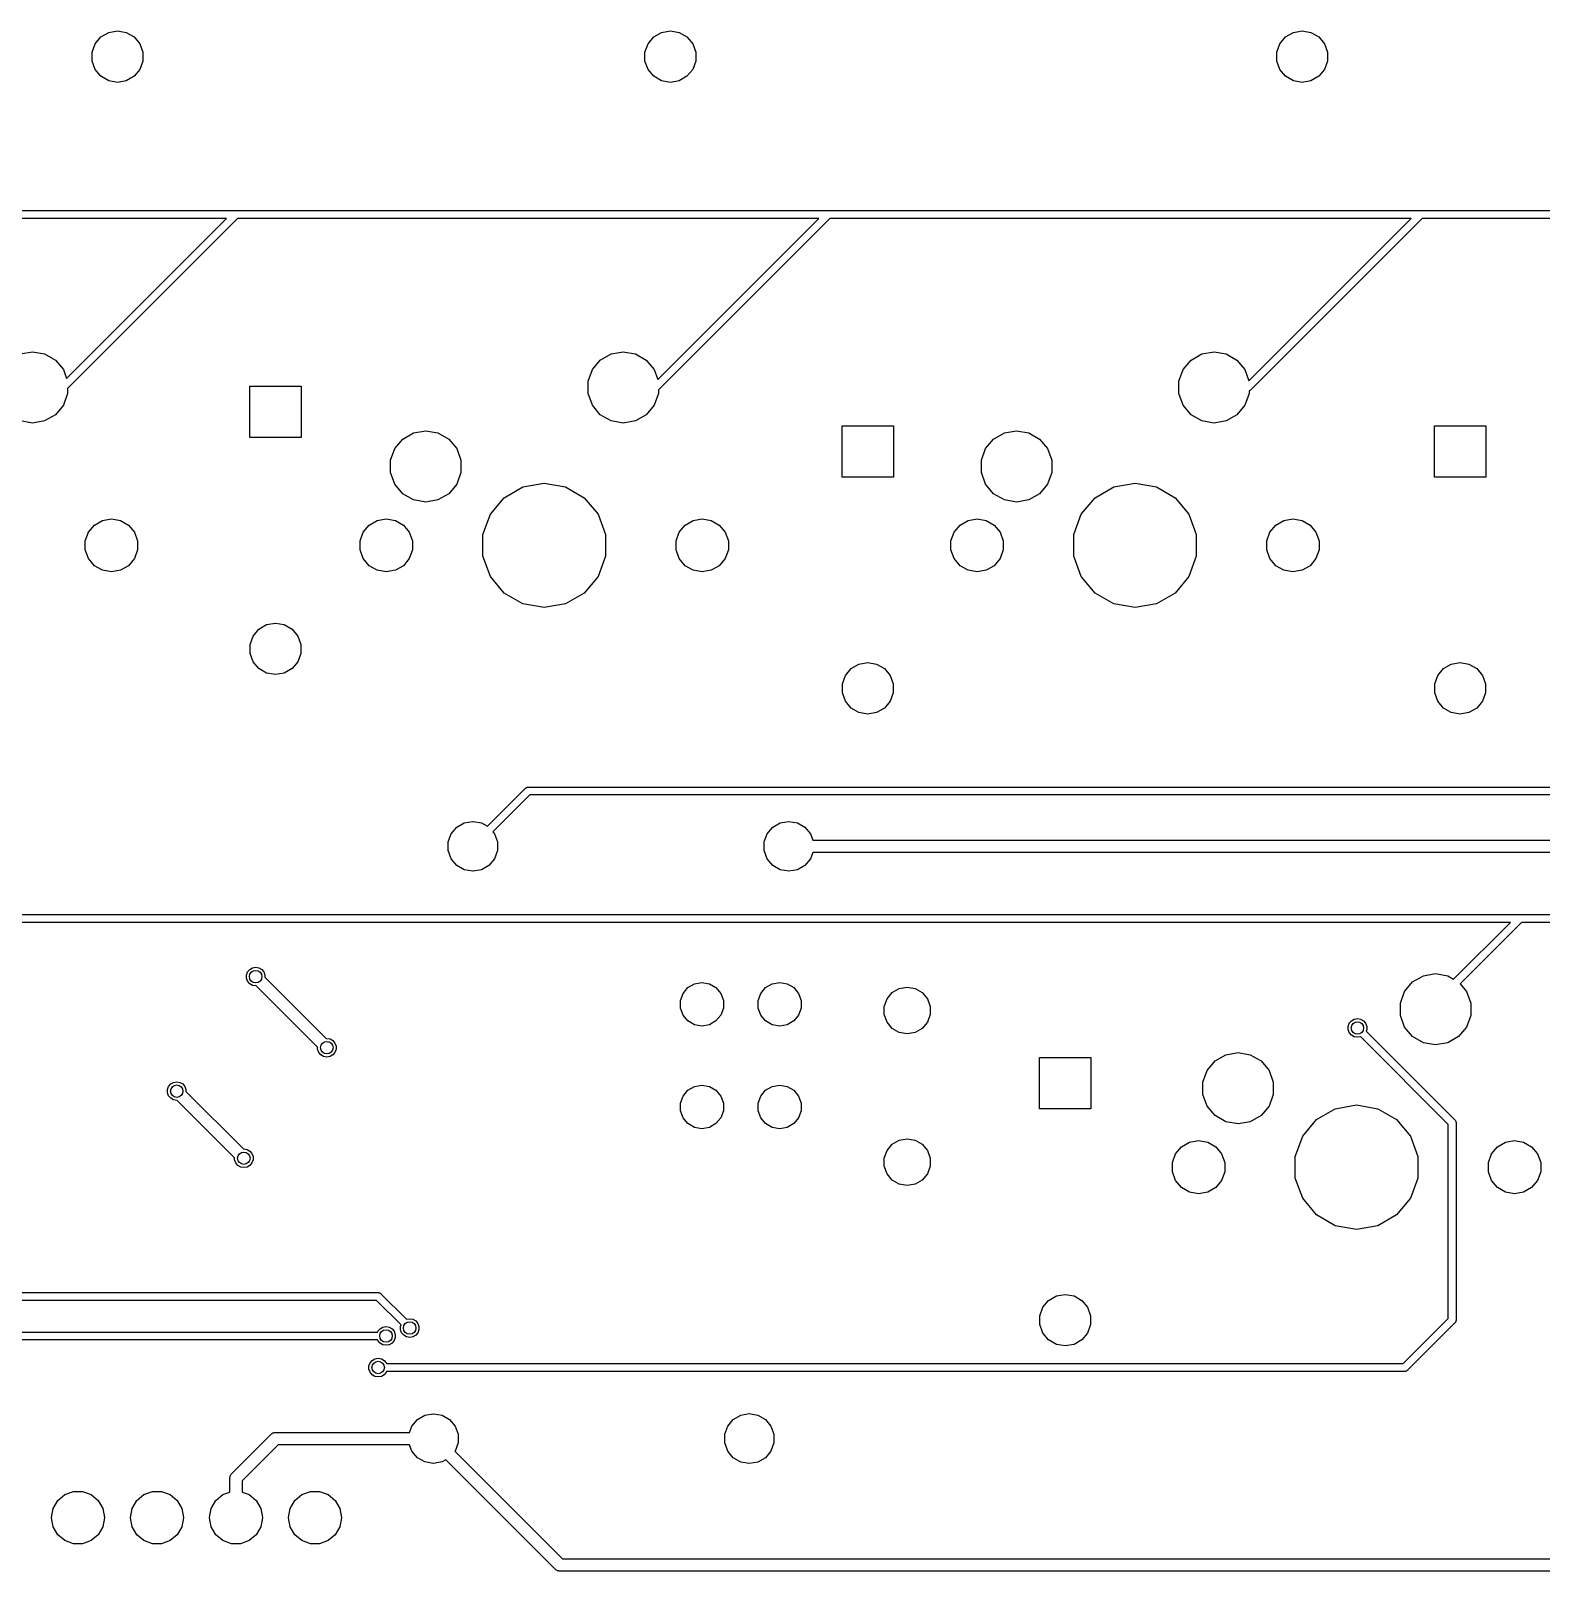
# Model space of a CAD drawing. Extents: x 45 to 336, y -254 to -147.
# Drawn here: x 136.11 to 184.69, y -252.99 to -203.45 of the extents above; entities that cross this region are included whole.
import ezdxf

# ---------------------------------------------------------------- set-up
doc = ezdxf.new("R2010")
doc.units = 0
doc.header["$MEASUREMENT"] = 0
doc.layers.add('BLACK', color=7, linetype='CONTINUOUS')

msp = doc.modelspace()

# ---------------------------------------------------------------- linework, layer by layer
at = {"layer": 'Black'}
for p, q in [((138.367, -203.645), (138.617, -203.501)), ((138.617, -203.501), (138.9, -203.451)), ((138.9, -203.451), (139.183, -203.501)), ((139.183, -203.501), (139.433, -203.645)), ((156.147, -203.645), (156.397, -203.501)), ((156.397, -203.501), (156.68, -203.451)), ((156.68, -203.451), (156.963, -203.501)), ((156.963, -203.501), (157.213, -203.645)), ((176.467, -203.645), (176.717, -203.501)), ((176.717, -203.501), (177, -203.451)), ((177, -203.451), (177.283, -203.501)), ((177.283, -203.501), (177.533, -203.645)), ((138.084, -204.136), (138.182, -203.866)), ((138.182, -203.866), (138.367, -203.645)), ((139.433, -203.645), (139.618, -203.866)), ((139.618, -203.866), (139.716, -204.136)), ((155.864, -204.136), (155.962, -203.866)), ((155.962, -203.866), (156.147, -203.645)), ((157.213, -203.645), (157.398, -203.866)), ((157.398, -203.866), (157.496, -204.136)), ((176.184, -204.136), (176.282, -203.866)), ((176.282, -203.866), (176.467, -203.645)), ((177.533, -203.645), (177.718, -203.866)), ((177.718, -203.866), (177.816, -204.136)), ((138.084, -204.424), (138.084, -204.136)), ((138.182, -204.694), (138.084, -204.424)), ((139.716, -204.424), (139.618, -204.694)), ((139.716, -204.136), (139.716, -204.424)), ((155.864, -204.424), (155.864, -204.136)), ((155.962, -204.694), (155.864, -204.424)), ((157.496, -204.424), (157.398, -204.694)), ((157.496, -204.136), (157.496, -204.424)), ((176.184, -204.424), (176.184, -204.136)), ((176.282, -204.694), (176.184, -204.424)), ((177.816, -204.424), (177.718, -204.694)), ((177.816, -204.136), (177.816, -204.424)), ((138.367, -204.915), (138.182, -204.694)), ((138.617, -205.059), (138.367, -204.915)), ((138.9, -205.109), (138.617, -205.059)), ((139.183, -205.059), (138.9, -205.109)), ((139.433, -204.915), (139.183, -205.059)), ((139.618, -204.694), (139.433, -204.915)), ((156.147, -204.915), (155.962, -204.694)), ((156.397, -205.059), (156.147, -204.915)), ((156.68, -205.109), (156.397, -205.059)), ((156.963, -205.059), (156.68, -205.109)), ((157.213, -204.915), (156.963, -205.059)), ((157.398, -204.694), (157.213, -204.915)), ((176.467, -204.915), (176.282, -204.694)), ((176.717, -205.059), (176.467, -204.915)), ((177, -205.109), (176.717, -205.059)), ((177.283, -205.059), (177, -205.109)), ((177.533, -204.915), (177.283, -205.059)), ((177.718, -204.694), (177.533, -204.915)), ((131.28, -209.235), (142.71, -209.235)), ((142.408, -209.485), (131.28, -209.485)), ((137.262, -214.631), (142.408, -209.485)), ((142.762, -209.485), (137.295, -214.952)), ((142.71, -209.235), (161.76, -209.235)), ((161.458, -209.485), (142.762, -209.485)), ((156.276, -214.668), (161.458, -209.485)), ((161.812, -209.485), (156.295, -215.002)), ((161.76, -209.235), (180.81, -209.235)), ((180.508, -209.485), (161.812, -209.485)), ((175.289, -214.704), (180.508, -209.485)), ((180.862, -209.485), (175.338, -215.008)), ((180.81, -209.235), (199.86, -209.235)), ((199.558, -209.485), (180.862, -209.485)), ((135.773, -213.842), (136.165, -213.773)), ((136.165, -213.773), (136.557, -213.842)), ((136.557, -213.842), (136.903, -214.041)), ((154.427, -214.041), (154.773, -213.842)), ((154.773, -213.842), (155.165, -213.773)), ((155.165, -213.773), (155.557, -213.842)), ((155.557, -213.842), (155.903, -214.041)), ((173.427, -214.041), (173.773, -213.842)), ((173.773, -213.842), (174.165, -213.773)), ((174.165, -213.773), (174.557, -213.842)), ((174.557, -213.842), (174.903, -214.041)), ((136.903, -214.041), (137.159, -214.346)), ((137.159, -214.346), (137.262, -214.631)), ((154.035, -214.721), (154.171, -214.346)), ((154.171, -214.346), (154.427, -214.041)), ((155.903, -214.041), (156.159, -214.346)), ((156.159, -214.346), (156.276, -214.668)), ((173.035, -214.721), (173.171, -214.346)), ((173.171, -214.346), (173.427, -214.041)), ((174.903, -214.041), (175.159, -214.346)), ((175.159, -214.346), (175.289, -214.704)), ((137.295, -214.952), (137.295, -215.119)), ((143.154, -216.535), (143.154, -214.885)), ((143.154, -214.885), (144.805, -214.885)), ((144.805, -214.885), (144.805, -216.535)), ((154.035, -215.119), (154.035, -214.721)), ((156.295, -215.002), (156.295, -215.119)), ((173.035, -215.119), (173.035, -214.721)), ((175.33, -215.016), (175.316, -215.024)), ((175.334, -215.012), (175.33, -215.016)), ((175.338, -215.008), (175.334, -215.012)), ((137.159, -215.494), (136.903, -215.799)), ((137.295, -215.119), (137.159, -215.494)), ((154.171, -215.494), (154.035, -215.119)), ((154.427, -215.799), (154.171, -215.494)), ((156.159, -215.494), (155.903, -215.799)), ((156.295, -215.119), (156.159, -215.494)), ((173.171, -215.494), (173.035, -215.119)), ((173.427, -215.799), (173.171, -215.494)), ((175.159, -215.494), (174.903, -215.799)), ((175.295, -215.119), (175.159, -215.494)), ((175.298, -215.035), (175.295, -215.036)), ((175.295, -215.036), (175.295, -215.119)), ((175.303, -215.033), (175.298, -215.035)), ((175.316, -215.024), (175.303, -215.033)), ((136.165, -216.067), (135.773, -215.998)), ((136.557, -215.998), (136.165, -216.067)), ((136.903, -215.799), (136.557, -215.998)), ((154.773, -215.998), (154.427, -215.799)), ((155.165, -216.067), (154.773, -215.998)), ((155.557, -215.998), (155.165, -216.067)), ((155.903, -215.799), (155.557, -215.998)), ((173.773, -215.998), (173.427, -215.799)), ((174.165, -216.067), (173.773, -215.998)), ((174.557, -215.998), (174.165, -216.067)), ((174.903, -215.799), (174.557, -215.998)), ((148.077, -216.581), (148.423, -216.382)), ((148.423, -216.382), (148.815, -216.313)), ((148.815, -216.313), (149.207, -216.382)), ((149.207, -216.382), (149.553, -216.581)), ((162.204, -217.805), (162.204, -216.154)), ((162.204, -216.154), (163.856, -216.154)), ((163.856, -216.154), (163.856, -217.805)), ((167.077, -216.581), (167.423, -216.382)), ((167.423, -216.382), (167.815, -216.313)), ((167.815, -216.313), (168.207, -216.382)), ((168.207, -216.382), (168.553, -216.581)), ((181.254, -217.805), (181.254, -216.154)), ((181.254, -216.154), (182.905, -216.154)), ((182.905, -216.154), (182.905, -217.805)), ((144.805, -216.535), (143.154, -216.535)), ((147.685, -217.261), (147.821, -216.886)), ((147.821, -216.886), (148.077, -216.581)), ((149.553, -216.581), (149.809, -216.886)), ((149.809, -216.886), (149.945, -217.261)), ((166.685, -217.261), (166.821, -216.886)), ((166.821, -216.886), (167.077, -216.581)), ((168.553, -216.581), (168.809, -216.886)), ((168.809, -216.886), (168.945, -217.261)), ((147.685, -217.659), (147.685, -217.261)), ((149.945, -217.261), (149.945, -217.659)), ((166.685, -217.659), (166.685, -217.261)), ((168.945, -217.261), (168.945, -217.659)), ((147.821, -218.034), (147.685, -217.659)), ((149.945, -217.659), (149.809, -218.034)), ((163.856, -217.805), (162.204, -217.805)), ((166.821, -218.034), (166.685, -217.659)), ((168.945, -217.659), (168.809, -218.034)), ((182.905, -217.805), (181.254, -217.805)), ((148.077, -218.339), (147.821, -218.034)), ((148.423, -218.538), (148.077, -218.339)), ((149.553, -218.339), (149.207, -218.538)), ((149.809, -218.034), (149.553, -218.339)), ((150.892, -218.999), (151.338, -218.467)), ((151.338, -218.467), (151.94, -218.119)), ((151.94, -218.119), (152.625, -217.998)), ((152.625, -217.998), (153.31, -218.119)), ((153.31, -218.119), (153.912, -218.467)), ((153.912, -218.467), (154.358, -218.999)), ((167.077, -218.339), (166.821, -218.034)), ((167.423, -218.538), (167.077, -218.339)), ((168.553, -218.339), (168.207, -218.538)), ((168.809, -218.034), (168.553, -218.339)), ((169.892, -218.999), (170.338, -218.467)), ((170.338, -218.467), (170.94, -218.119)), ((170.94, -218.119), (171.625, -217.998)), ((171.625, -217.998), (172.31, -218.119)), ((172.31, -218.119), (172.912, -218.467)), ((172.912, -218.467), (173.358, -218.999)), ((148.815, -218.607), (148.423, -218.538)), ((149.207, -218.538), (148.815, -218.607)), ((167.815, -218.607), (167.423, -218.538)), ((168.207, -218.538), (167.815, -218.607)), ((137.965, -219.573), (138.156, -219.346)), ((138.156, -219.346), (138.413, -219.197)), ((138.413, -219.197), (138.705, -219.146)), ((138.705, -219.146), (138.997, -219.197)), ((138.997, -219.197), (139.254, -219.346)), ((139.254, -219.346), (139.445, -219.573)), ((146.805, -219.573), (146.996, -219.346)), ((146.996, -219.346), (147.253, -219.197)), ((147.253, -219.197), (147.545, -219.146)), ((147.545, -219.146), (147.837, -219.197)), ((147.837, -219.197), (148.094, -219.346)), ((148.094, -219.346), (148.285, -219.573)), ((150.654, -219.652), (150.892, -218.999)), ((154.358, -218.999), (154.596, -219.652)), ((156.965, -219.573), (157.156, -219.346)), ((157.156, -219.346), (157.413, -219.197)), ((157.413, -219.197), (157.705, -219.146)), ((157.705, -219.146), (157.997, -219.197)), ((157.997, -219.197), (158.254, -219.346)), ((158.254, -219.346), (158.445, -219.573)), ((165.805, -219.573), (165.996, -219.346)), ((165.996, -219.346), (166.253, -219.197)), ((166.253, -219.197), (166.545, -219.146)), ((166.545, -219.146), (166.837, -219.197)), ((166.837, -219.197), (167.094, -219.346)), ((167.094, -219.346), (167.285, -219.573)), ((169.654, -219.652), (169.892, -218.999)), ((173.358, -218.999), (173.596, -219.652)), ((175.965, -219.573), (176.156, -219.346)), ((176.156, -219.346), (176.413, -219.197)), ((176.413, -219.197), (176.705, -219.146)), ((176.705, -219.146), (176.997, -219.197)), ((176.997, -219.197), (177.254, -219.346)), ((177.254, -219.346), (177.445, -219.573)), ((137.864, -219.852), (137.965, -219.573)), ((137.864, -220.148), (137.864, -219.852)), ((139.445, -219.573), (139.546, -219.852)), ((139.546, -219.852), (139.546, -220.148)), ((146.704, -219.852), (146.805, -219.573)), ((146.704, -220.148), (146.704, -219.852)), ((148.285, -219.573), (148.386, -219.852)), ((148.386, -219.852), (148.386, -220.148)), ((150.654, -220.348), (150.654, -219.652)), ((154.596, -219.652), (154.596, -220.348)), ((156.864, -219.852), (156.965, -219.573)), ((156.864, -220.148), (156.864, -219.852)), ((158.445, -219.573), (158.546, -219.852)), ((158.546, -219.852), (158.546, -220.148)), ((165.704, -219.852), (165.805, -219.573)), ((165.704, -220.148), (165.704, -219.852)), ((167.285, -219.573), (167.386, -219.852)), ((167.386, -219.852), (167.386, -220.148)), ((169.654, -220.348), (169.654, -219.652)), ((173.596, -219.652), (173.596, -220.348)), ((175.864, -219.852), (175.965, -219.573)), ((175.864, -220.148), (175.864, -219.852)), ((177.445, -219.573), (177.546, -219.852)), ((177.546, -219.852), (177.546, -220.148)), ((137.965, -220.427), (137.864, -220.148)), ((138.156, -220.654), (137.965, -220.427)), ((139.445, -220.427), (139.254, -220.654)), ((139.546, -220.148), (139.445, -220.427)), ((146.805, -220.427), (146.704, -220.148)), ((146.996, -220.654), (146.805, -220.427)), ((148.285, -220.427), (148.094, -220.654)), ((148.386, -220.148), (148.285, -220.427)), ((150.892, -221.001), (150.654, -220.348)), ((154.596, -220.348), (154.358, -221.001)), ((156.965, -220.427), (156.864, -220.148)), ((157.156, -220.654), (156.965, -220.427)), ((158.445, -220.427), (158.254, -220.654)), ((158.546, -220.148), (158.445, -220.427)), ((165.805, -220.427), (165.704, -220.148)), ((165.996, -220.654), (165.805, -220.427)), ((167.285, -220.427), (167.094, -220.654)), ((167.386, -220.148), (167.285, -220.427)), ((169.892, -221.001), (169.654, -220.348)), ((173.596, -220.348), (173.358, -221.001)), ((175.965, -220.427), (175.864, -220.148)), ((176.156, -220.654), (175.965, -220.427)), ((177.445, -220.427), (177.254, -220.654)), ((177.546, -220.148), (177.445, -220.427)), ((138.413, -220.803), (138.156, -220.654)), ((138.705, -220.854), (138.413, -220.803)), ((138.997, -220.803), (138.705, -220.854)), ((139.254, -220.654), (138.997, -220.803)), ((147.253, -220.803), (146.996, -220.654)), ((147.545, -220.854), (147.253, -220.803)), ((147.837, -220.803), (147.545, -220.854)), ((148.094, -220.654), (147.837, -220.803)), ((157.413, -220.803), (157.156, -220.654)), ((157.705, -220.854), (157.413, -220.803)), ((157.997, -220.803), (157.705, -220.854)), ((158.254, -220.654), (157.997, -220.803)), ((166.253, -220.803), (165.996, -220.654)), ((166.545, -220.854), (166.253, -220.803)), ((166.837, -220.803), (166.545, -220.854)), ((167.094, -220.654), (166.837, -220.803)), ((176.413, -220.803), (176.156, -220.654)), ((176.705, -220.854), (176.413, -220.803)), ((176.997, -220.803), (176.705, -220.854)), ((177.254, -220.654), (176.997, -220.803)), ((151.338, -221.533), (150.892, -221.001)), ((154.358, -221.001), (153.912, -221.533)), ((170.338, -221.533), (169.892, -221.001)), ((173.358, -221.001), (172.912, -221.533)), ((151.94, -221.881), (151.338, -221.533)), ((152.625, -222.002), (151.94, -221.881)), ((153.31, -221.881), (152.625, -222.002)), ((153.912, -221.533), (153.31, -221.881)), ((170.94, -221.881), (170.338, -221.533)), ((171.625, -222.002), (170.94, -221.881)), ((172.31, -221.881), (171.625, -222.002)), ((172.912, -221.533), (172.31, -221.881)), ((143.164, -223.186), (143.262, -222.916)), ((143.262, -222.916), (143.447, -222.695)), ((143.447, -222.695), (143.697, -222.551)), ((143.697, -222.551), (143.98, -222.501)), ((143.98, -222.501), (144.263, -222.551)), ((144.263, -222.551), (144.513, -222.695)), ((144.513, -222.695), (144.698, -222.916)), ((144.698, -222.916), (144.796, -223.186)), ((143.164, -223.474), (143.164, -223.186)), ((144.796, -223.186), (144.796, -223.474)), ((143.262, -223.744), (143.164, -223.474)), ((143.447, -223.965), (143.262, -223.744)), ((144.698, -223.744), (144.513, -223.965)), ((144.796, -223.474), (144.698, -223.744)), ((162.497, -223.965), (162.747, -223.821)), ((162.747, -223.821), (163.03, -223.771)), ((163.03, -223.771), (163.313, -223.821)), ((163.313, -223.821), (163.563, -223.965)), ((181.547, -223.965), (181.797, -223.821)), ((181.797, -223.821), (182.08, -223.771)), ((182.08, -223.771), (182.363, -223.821)), ((182.363, -223.821), (182.613, -223.965)), ((143.697, -224.109), (143.447, -223.965)), ((143.98, -224.159), (143.697, -224.109)), ((144.263, -224.109), (143.98, -224.159)), ((144.513, -223.965), (144.263, -224.109)), ((162.214, -224.456), (162.312, -224.186)), ((162.312, -224.186), (162.497, -223.965)), ((163.563, -223.965), (163.748, -224.186)), ((163.748, -224.186), (163.846, -224.456)), ((181.264, -224.456), (181.362, -224.186)), ((181.362, -224.186), (181.547, -223.965)), ((182.613, -223.965), (182.798, -224.186)), ((182.798, -224.186), (182.896, -224.456)), ((162.214, -224.744), (162.214, -224.456)), ((162.312, -225.014), (162.214, -224.744)), ((163.846, -224.744), (163.748, -225.014)), ((163.846, -224.456), (163.846, -224.744)), ((181.264, -224.744), (181.264, -224.456)), ((181.362, -225.014), (181.264, -224.744)), ((182.896, -224.744), (182.798, -225.014)), ((182.896, -224.456), (182.896, -224.744)), ((162.497, -225.235), (162.312, -225.014)), ((162.747, -225.379), (162.497, -225.235)), ((163.03, -225.429), (162.747, -225.379)), ((163.313, -225.379), (163.03, -225.429)), ((163.563, -225.235), (163.313, -225.379)), ((163.748, -225.014), (163.563, -225.235)), ((181.547, -225.235), (181.362, -225.014)), ((181.797, -225.379), (181.547, -225.235)), ((182.08, -225.429), (181.797, -225.379)), ((182.363, -225.379), (182.08, -225.429)), ((182.613, -225.235), (182.363, -225.379)), ((182.798, -225.014), (182.613, -225.235)), ((150.796, -229.037), (152.02, -227.814)), ((152.02, -227.814), (152.024, -227.81)), ((152.024, -227.81), (152.028, -227.806)), ((152.028, -227.806), (152.042, -227.798)), ((152.042, -227.798), (152.055, -227.789)), ((152.055, -227.789), (152.06, -227.787)), ((152.06, -227.787), (152.065, -227.785)), ((152.065, -227.785), (152.081, -227.782)), ((152.081, -227.782), (152.097, -227.777)), ((152.097, -227.777), (152.103, -227.778)), ((152.103, -227.778), (152.108, -227.777)), ((152.108, -227.777), (201.638, -227.777)), ((152.16, -228.027), (150.972, -229.215)), ((201.586, -228.027), (152.16, -228.027)), ((150.053, -228.928), (150.327, -228.88)), ((150.327, -228.88), (150.333, -228.88)), ((150.333, -228.88), (150.607, -228.928)), ((160.215, -228.925), (160.49, -228.877)), ((160.49, -228.877), (160.765, -228.925)), ((149.539, -229.541), (149.634, -229.28)), ((149.634, -229.28), (149.813, -229.067)), ((149.813, -229.067), (150.053, -228.928)), ((150.607, -228.928), (150.796, -229.037)), ((150.972, -229.215), (151.026, -229.28)), ((151.026, -229.28), (151.121, -229.541)), ((159.699, -229.541), (159.795, -229.278)), ((159.795, -229.278), (159.974, -229.065)), ((159.974, -229.065), (160.215, -228.925)), ((160.765, -228.925), (161.006, -229.065)), ((161.006, -229.065), (161.185, -229.278)), ((161.185, -229.278), (161.259, -229.48)), ((149.539, -229.819), (149.539, -229.541)), ((149.634, -230.08), (149.539, -229.819)), ((151.121, -229.819), (151.026, -230.08)), ((151.121, -229.541), (151.121, -229.819)), ((159.699, -229.819), (159.699, -229.541)), ((159.795, -230.082), (159.699, -229.819)), ((161.259, -229.48), (197.863, -229.48)), ((149.813, -230.293), (149.634, -230.08)), ((150.053, -230.432), (149.813, -230.293)), ((150.847, -230.293), (150.607, -230.432)), ((151.026, -230.08), (150.847, -230.293)), ((159.974, -230.295), (159.795, -230.082)), ((160.215, -230.435), (159.974, -230.295)), ((161.006, -230.295), (160.765, -230.435)), ((161.185, -230.082), (161.006, -230.295)), ((161.259, -229.88), (161.185, -230.082)), ((197.863, -229.88), (161.259, -229.88)), ((150.327, -230.48), (150.053, -230.432)), ((150.333, -230.48), (150.327, -230.48)), ((150.607, -230.432), (150.333, -230.48)), ((160.49, -230.483), (160.215, -230.435)), ((160.765, -230.435), (160.49, -230.483)), ((183.698, -232.125), (135, -232.125)), ((135.052, -231.875), (184, -231.875)), ((181.872, -233.951), (183.698, -232.125)), ((184.052, -232.125), (182.077, -234.1)), ((184, -231.875), (189.871, -231.875)), ((189.829, -232.125), (184.052, -232.125)), ((143.048, -233.819), (143.084, -233.72)), ((143.048, -233.923), (143.048, -233.819)), ((143.084, -233.72), (143.151, -233.64)), ((143.151, -233.64), (143.242, -233.588)), ((143.242, -233.588), (143.345, -233.57)), ((143.345, -233.57), (143.448, -233.588)), ((143.448, -233.588), (143.539, -233.64)), ((143.539, -233.64), (143.606, -233.72)), ((143.606, -233.72), (143.642, -233.819)), ((143.642, -233.819), (143.642, -233.885)), ((180.552, -234.041), (180.898, -233.842)), ((180.898, -233.842), (181.29, -233.773)), ((181.29, -233.773), (181.682, -233.842)), ((181.682, -233.842), (181.872, -233.951)), ((143.084, -234.022), (143.048, -233.923)), ((143.151, -234.102), (143.084, -234.022)), ((143.242, -234.154), (143.151, -234.102)), ((143.345, -234.172), (143.242, -234.154)), ((143.361, -234.169), (143.345, -234.172)), ((145.334, -236.143), (143.361, -234.169)), ((143.642, -233.885), (145.615, -235.859)), ((157.087, -234.409), (157.244, -234.222)), ((157.244, -234.222), (157.456, -234.1)), ((157.456, -234.1), (157.696, -234.057)), ((157.696, -234.057), (157.936, -234.1)), ((157.936, -234.1), (158.148, -234.222)), ((158.148, -234.222), (158.305, -234.409)), ((159.587, -234.409), (159.744, -234.222)), ((159.744, -234.222), (159.956, -234.1)), ((159.956, -234.1), (160.196, -234.057)), ((160.196, -234.057), (160.436, -234.1)), ((160.436, -234.1), (160.648, -234.222)), ((160.648, -234.222), (160.805, -234.409)), ((163.816, -234.383), (164.043, -234.253)), ((164.043, -234.253), (164.3, -234.207)), ((164.3, -234.207), (164.557, -234.253)), ((164.557, -234.253), (164.784, -234.383)), ((180.296, -234.346), (180.552, -234.041)), ((182.077, -234.1), (182.284, -234.346)), ((157.004, -234.638), (157.087, -234.409)), ((157.004, -234.882), (157.004, -234.638)), ((158.305, -234.409), (158.388, -234.638)), ((158.388, -234.638), (158.388, -234.882)), ((159.504, -234.638), (159.587, -234.409)), ((159.504, -234.882), (159.504, -234.638)), ((160.805, -234.409), (160.888, -234.638)), ((160.888, -234.638), (160.888, -234.882)), ((163.559, -234.829), (163.648, -234.584)), ((163.559, -235.091), (163.559, -234.829)), ((163.648, -234.584), (163.816, -234.383)), ((164.784, -234.383), (164.952, -234.584)), ((164.952, -234.584), (165.041, -234.829)), ((165.041, -234.829), (165.041, -235.091)), ((180.16, -234.721), (180.296, -234.346)), ((180.16, -235.119), (180.16, -234.721)), ((182.284, -234.346), (182.42, -234.721)), ((182.42, -234.721), (182.42, -235.119)), ((157.087, -235.111), (157.004, -234.882)), ((157.244, -235.298), (157.087, -235.111)), ((157.456, -235.42), (157.244, -235.298)), ((158.148, -235.298), (157.936, -235.42)), ((158.305, -235.111), (158.148, -235.298)), ((158.388, -234.882), (158.305, -235.111)), ((159.587, -235.111), (159.504, -234.882)), ((159.744, -235.298), (159.587, -235.111)), ((159.956, -235.42), (159.744, -235.298)), ((160.648, -235.298), (160.436, -235.42)), ((160.805, -235.111), (160.648, -235.298)), ((160.888, -234.882), (160.805, -235.111)), ((163.648, -235.336), (163.559, -235.091)), ((165.041, -235.091), (164.952, -235.336)), ((178.517, -235.371), (178.584, -235.291)), ((178.584, -235.291), (178.675, -235.239)), ((178.675, -235.239), (178.778, -235.221)), ((178.778, -235.221), (178.881, -235.239)), ((178.881, -235.239), (178.972, -235.291)), ((178.972, -235.291), (179.039, -235.371)), ((180.296, -235.494), (180.16, -235.119)), ((182.42, -235.119), (182.284, -235.494)), ((157.696, -235.463), (157.456, -235.42)), ((157.936, -235.42), (157.696, -235.463)), ((160.196, -235.463), (159.956, -235.42)), ((160.436, -235.42), (160.196, -235.463)), ((163.816, -235.537), (163.648, -235.336)), ((164.043, -235.667), (163.816, -235.537)), ((164.3, -235.713), (164.043, -235.667)), ((164.557, -235.667), (164.3, -235.713)), ((164.784, -235.537), (164.557, -235.667)), ((164.952, -235.336), (164.784, -235.537)), ((178.481, -235.47), (178.517, -235.371)), ((178.481, -235.574), (178.481, -235.47)), ((178.517, -235.673), (178.481, -235.574)), ((178.584, -235.753), (178.517, -235.673)), ((178.675, -235.805), (178.584, -235.753)), ((178.778, -235.823), (178.675, -235.805)), ((178.881, -235.805), (178.778, -235.823)), ((178.883, -235.804), (178.881, -235.805)), ((181.701, -238.622), (178.883, -235.804)), ((179.039, -235.371), (179.075, -235.47)), ((179.075, -235.574), (179.057, -235.624)), ((179.057, -235.624), (181.914, -238.482)), ((179.075, -235.47), (179.075, -235.574)), ((180.552, -235.799), (180.296, -235.494)), ((180.898, -235.998), (180.552, -235.799)), ((182.028, -235.799), (181.682, -235.998)), ((182.284, -235.494), (182.028, -235.799)), ((145.334, -236.209), (145.334, -236.143)), ((145.37, -236.308), (145.334, -236.209)), ((145.437, -236.388), (145.37, -236.308)), ((145.615, -235.859), (145.631, -235.856)), ((145.631, -235.856), (145.734, -235.874)), ((145.734, -235.874), (145.825, -235.926)), ((145.825, -235.926), (145.892, -236.006)), ((145.892, -236.308), (145.825, -236.388)), ((145.892, -236.006), (145.928, -236.105)), ((145.928, -236.209), (145.892, -236.308)), ((145.928, -236.105), (145.928, -236.209)), ((174.548, -236.382), (174.94, -236.313)), ((174.94, -236.313), (175.332, -236.382)), ((181.29, -236.067), (180.898, -235.998)), ((181.682, -235.998), (181.29, -236.067)), ((145.528, -236.44), (145.437, -236.388)), ((145.631, -236.458), (145.528, -236.44)), ((145.734, -236.44), (145.631, -236.458)), ((145.825, -236.388), (145.734, -236.44)), ((168.554, -238.125), (168.554, -236.474)), ((168.554, -236.474), (170.206, -236.474)), ((170.206, -236.474), (170.206, -238.125)), ((173.946, -236.886), (174.202, -236.581)), ((174.202, -236.581), (174.548, -236.382)), ((175.332, -236.382), (175.678, -236.581)), ((175.678, -236.581), (175.934, -236.886)), ((140.611, -237.323), (140.702, -237.271)), ((140.702, -237.271), (140.805, -237.253)), ((140.805, -237.253), (140.908, -237.271)), ((140.908, -237.271), (140.999, -237.323)), ((173.81, -237.261), (173.946, -236.886)), ((173.81, -237.659), (173.81, -237.261)), ((175.934, -236.886), (176.07, -237.261)), ((176.07, -237.261), (176.07, -237.659)), ((140.508, -237.502), (140.544, -237.403)), ((140.508, -237.606), (140.508, -237.502)), ((140.544, -237.705), (140.508, -237.606)), ((140.544, -237.403), (140.611, -237.323)), ((140.611, -237.785), (140.544, -237.705)), ((140.702, -237.837), (140.611, -237.785)), ((140.999, -237.323), (141.066, -237.403)), ((141.066, -237.403), (141.102, -237.502)), ((141.102, -237.502), (141.102, -237.568)), ((141.102, -237.568), (142.948, -239.415)), ((157.004, -237.94), (157.087, -237.711)), ((157.087, -237.711), (157.244, -237.524)), ((157.244, -237.524), (157.456, -237.402)), ((157.456, -237.402), (157.696, -237.359)), ((157.696, -237.359), (157.936, -237.402)), ((157.936, -237.402), (158.148, -237.524)), ((158.148, -237.524), (158.305, -237.711)), ((158.305, -237.711), (158.388, -237.94)), ((159.504, -237.94), (159.587, -237.711)), ((159.587, -237.711), (159.744, -237.524)), ((159.744, -237.524), (159.956, -237.402)), ((159.956, -237.402), (160.196, -237.359)), ((160.196, -237.359), (160.436, -237.402)), ((160.436, -237.402), (160.648, -237.524)), ((160.648, -237.524), (160.805, -237.711)), ((160.805, -237.711), (160.888, -237.94)), ((173.946, -238.034), (173.81, -237.659)), ((176.07, -237.659), (175.934, -238.034)), ((140.805, -237.855), (140.702, -237.837)), ((140.821, -237.852), (140.805, -237.855)), ((142.667, -239.699), (140.821, -237.852)), ((157.004, -238.184), (157.004, -237.94)), ((157.087, -238.413), (157.004, -238.184)), ((158.388, -238.184), (158.305, -238.413)), ((158.388, -237.94), (158.388, -238.184)), ((159.504, -238.184), (159.504, -237.94)), ((159.587, -238.413), (159.504, -238.184)), ((160.888, -238.184), (160.805, -238.413)), ((160.888, -237.94), (160.888, -238.184)), ((170.206, -238.125), (168.554, -238.125)), ((174.202, -238.339), (173.946, -238.034)), ((175.934, -238.034), (175.678, -238.339)), ((177.463, -238.467), (178.065, -238.119)), ((178.065, -238.119), (178.75, -237.998)), ((178.75, -237.998), (179.435, -238.119)), ((179.435, -238.119), (180.037, -238.467)), ((157.244, -238.6), (157.087, -238.413)), ((157.456, -238.722), (157.244, -238.6)), ((157.696, -238.765), (157.456, -238.722)), ((157.936, -238.722), (157.696, -238.765)), ((158.148, -238.6), (157.936, -238.722)), ((158.305, -238.413), (158.148, -238.6)), ((159.744, -238.6), (159.587, -238.413)), ((159.956, -238.722), (159.744, -238.6)), ((160.196, -238.765), (159.956, -238.722)), ((160.436, -238.722), (160.196, -238.765)), ((160.648, -238.6), (160.436, -238.722)), ((160.805, -238.413), (160.648, -238.6)), ((174.548, -238.538), (174.202, -238.339)), ((174.94, -238.607), (174.548, -238.538)), ((175.332, -238.538), (174.94, -238.607)), ((175.678, -238.339), (175.332, -238.538)), ((177.017, -238.999), (177.463, -238.467)), ((180.037, -238.467), (180.483, -238.999)), ((181.701, -244.868), (181.701, -238.622)), ((181.914, -238.482), (181.918, -238.486)), ((181.918, -238.486), (181.922, -238.49)), ((181.922, -238.49), (181.93, -238.504)), ((181.93, -238.504), (181.939, -238.517)), ((181.939, -238.517), (181.941, -238.522)), ((181.941, -238.522), (181.943, -238.527)), ((181.943, -238.527), (181.946, -238.543)), ((181.946, -238.543), (181.951, -238.559)), ((181.951, -238.559), (181.95, -238.565)), ((181.95, -238.565), (181.951, -238.57)), ((181.951, -238.57), (181.951, -244.92)), ((163.648, -239.464), (163.816, -239.263)), ((163.816, -239.263), (164.043, -239.133)), ((164.043, -239.133), (164.3, -239.087)), ((164.3, -239.087), (164.557, -239.133)), ((164.557, -239.133), (164.784, -239.263)), ((164.784, -239.263), (164.952, -239.464)), ((173.121, -239.346), (173.378, -239.197)), ((173.378, -239.197), (173.67, -239.146)), ((173.67, -239.146), (173.962, -239.197)), ((173.962, -239.197), (174.219, -239.346)), ((176.779, -239.652), (177.017, -238.999)), ((180.483, -238.999), (180.721, -239.652)), ((183.281, -239.346), (183.538, -239.197)), ((183.538, -239.197), (183.83, -239.146)), ((183.83, -239.146), (184.122, -239.197)), ((184.122, -239.197), (184.379, -239.346)), ((142.667, -239.765), (142.667, -239.699)), ((142.703, -239.864), (142.667, -239.765)), ((142.948, -239.415), (142.964, -239.412)), ((142.964, -239.412), (143.067, -239.43)), ((143.067, -239.43), (143.158, -239.482)), ((143.158, -239.482), (143.225, -239.562)), ((143.225, -239.562), (143.261, -239.661)), ((143.261, -239.765), (143.225, -239.864)), ((143.261, -239.661), (143.261, -239.765)), ((163.559, -239.709), (163.648, -239.464)), ((163.559, -239.971), (163.559, -239.709)), ((164.952, -239.464), (165.041, -239.709)), ((165.041, -239.709), (165.041, -239.971)), ((172.829, -239.852), (172.93, -239.573)), ((172.93, -239.573), (173.121, -239.346)), ((174.219, -239.346), (174.41, -239.573)), ((174.41, -239.573), (174.511, -239.852)), ((176.779, -240.348), (176.779, -239.652)), ((180.721, -239.652), (180.721, -240.348)), ((182.989, -239.852), (183.09, -239.573)), ((183.09, -239.573), (183.281, -239.346)), ((184.379, -239.346), (184.57, -239.573)), ((184.57, -239.573), (184.671, -239.852)), ((142.77, -239.944), (142.703, -239.864)), ((142.861, -239.996), (142.77, -239.944)), ((142.964, -240.014), (142.861, -239.996)), ((143.067, -239.996), (142.964, -240.014)), ((143.158, -239.944), (143.067, -239.996)), ((143.225, -239.864), (143.158, -239.944)), ((163.648, -240.216), (163.559, -239.971)), ((163.816, -240.417), (163.648, -240.216)), ((164.952, -240.216), (164.784, -240.417)), ((165.041, -239.971), (164.952, -240.216)), ((172.829, -240.148), (172.829, -239.852)), ((172.93, -240.427), (172.829, -240.148)), ((174.511, -240.148), (174.41, -240.427)), ((174.511, -239.852), (174.511, -240.148)), ((182.989, -240.148), (182.989, -239.852)), ((183.09, -240.427), (182.989, -240.148)), ((184.671, -240.148), (184.57, -240.427)), ((184.671, -239.852), (184.671, -240.148)), ((164.043, -240.547), (163.816, -240.417)), ((164.3, -240.593), (164.043, -240.547)), ((164.557, -240.547), (164.3, -240.593)), ((164.784, -240.417), (164.557, -240.547)), ((173.121, -240.654), (172.93, -240.427)), ((173.378, -240.803), (173.121, -240.654)), ((174.219, -240.654), (173.962, -240.803)), ((174.41, -240.427), (174.219, -240.654)), ((177.017, -241.001), (176.779, -240.348)), ((180.721, -240.348), (180.483, -241.001)), ((183.281, -240.654), (183.09, -240.427)), ((183.538, -240.803), (183.281, -240.654)), ((184.379, -240.654), (184.122, -240.803)), ((184.57, -240.427), (184.379, -240.654)), ((173.67, -240.854), (173.378, -240.803)), ((173.962, -240.803), (173.67, -240.854)), ((177.463, -241.533), (177.017, -241.001)), ((180.483, -241.001), (180.037, -241.533)), ((183.83, -240.854), (183.538, -240.803)), ((184.122, -240.803), (183.83, -240.854)), ((178.065, -241.881), (177.463, -241.533)), ((180.037, -241.533), (179.435, -241.881)), ((178.75, -242.002), (178.065, -241.881)), ((179.435, -241.881), (178.75, -242.002)), ((122.39, -244.033), (147.282, -244.033)), ((147.282, -244.033), (147.287, -244.034)), ((147.287, -244.034), (147.293, -244.033)), ((147.293, -244.033), (147.309, -244.038)), ((147.309, -244.038), (147.325, -244.041)), ((147.325, -244.041), (147.33, -244.043)), ((147.33, -244.043), (147.335, -244.045)), ((147.335, -244.045), (147.348, -244.054)), ((147.348, -244.054), (147.362, -244.062)), ((147.362, -244.062), (147.366, -244.066)), ((147.366, -244.066), (147.37, -244.07)), ((147.37, -244.07), (148.193, -244.892)), ((168.847, -244.285), (169.097, -244.141)), ((169.097, -244.141), (169.38, -244.091)), ((169.38, -244.091), (169.663, -244.141)), ((169.663, -244.141), (169.913, -244.285)), ((147.23, -244.283), (122.39, -244.283)), ((148.019, -245.072), (147.23, -244.283)), ((168.564, -244.776), (168.662, -244.506)), ((168.662, -244.506), (168.847, -244.285)), ((169.913, -244.285), (170.098, -244.506)), ((170.098, -244.506), (170.196, -244.776)), ((147.275, -245.277), (147.342, -245.197)), ((147.342, -245.197), (147.433, -245.145)), ((147.433, -245.145), (147.536, -245.127)), ((147.536, -245.127), (147.639, -245.145)), ((147.639, -245.145), (147.73, -245.197)), ((147.73, -245.197), (147.797, -245.277)), ((148.001, -245.122), (148.019, -245.072)), ((148.001, -245.226), (148.001, -245.122)), ((148.037, -245.325), (148.001, -245.226)), ((148.193, -244.892), (148.195, -244.891)), ((148.195, -244.891), (148.298, -244.873)), ((148.298, -244.873), (148.401, -244.891)), ((148.401, -244.891), (148.492, -244.943)), ((148.492, -244.943), (148.559, -245.023)), ((148.559, -245.023), (148.595, -245.122)), ((148.595, -245.226), (148.559, -245.325)), ((148.595, -245.122), (148.595, -245.226)), ((168.564, -245.064), (168.564, -244.776)), ((168.662, -245.334), (168.564, -245.064)), ((170.196, -245.064), (170.098, -245.334)), ((170.196, -244.776), (170.196, -245.064)), ((180.25, -246.319), (181.701, -244.868)), ((181.914, -245.008), (180.39, -246.532)), ((181.918, -245.004), (181.914, -245.008)), ((181.922, -245), (181.918, -245.004)), ((181.93, -244.986), (181.922, -245)), ((181.939, -244.973), (181.93, -244.986)), ((181.941, -244.968), (181.939, -244.973)), ((181.943, -244.963), (181.941, -244.968)), ((181.946, -244.947), (181.943, -244.963)), ((181.951, -244.931), (181.946, -244.947)), ((181.951, -244.92), (181.95, -244.925)), ((181.95, -244.925), (181.951, -244.931)), ((127.47, -245.303), (147.266, -245.303)), ((147.266, -245.553), (127.47, -245.553)), ((147.266, -245.303), (147.275, -245.277)), ((147.275, -245.579), (147.266, -245.553)), ((147.342, -245.659), (147.275, -245.579)), ((147.433, -245.711), (147.342, -245.659)), ((147.536, -245.729), (147.433, -245.711)), ((147.639, -245.711), (147.536, -245.729)), ((147.73, -245.659), (147.639, -245.711)), ((147.797, -245.579), (147.73, -245.659)), ((147.797, -245.277), (147.833, -245.376)), ((147.833, -245.48), (147.797, -245.579)), ((147.833, -245.376), (147.833, -245.48)), ((148.104, -245.405), (148.037, -245.325)), ((148.195, -245.457), (148.104, -245.405)), ((148.298, -245.475), (148.195, -245.457)), ((148.401, -245.457), (148.298, -245.475)), ((148.492, -245.405), (148.401, -245.457)), ((148.559, -245.325), (148.492, -245.405)), ((168.847, -245.555), (168.662, -245.334)), ((169.097, -245.699), (168.847, -245.555)), ((169.38, -245.749), (169.097, -245.699)), ((169.663, -245.699), (169.38, -245.749)), ((169.913, -245.555), (169.663, -245.699)), ((170.098, -245.334), (169.913, -245.555)), ((147.021, -246.293), (147.088, -246.213)), ((147.088, -246.213), (147.179, -246.161)), ((147.179, -246.161), (147.282, -246.143)), ((147.282, -246.143), (147.385, -246.161)), ((147.385, -246.161), (147.476, -246.213)), ((147.476, -246.213), (147.543, -246.293)), ((146.985, -246.392), (147.021, -246.293)), ((146.985, -246.496), (146.985, -246.392)), ((147.021, -246.595), (146.985, -246.496)), ((147.088, -246.675), (147.021, -246.595)), ((147.179, -246.727), (147.088, -246.675)), ((147.476, -246.675), (147.385, -246.727)), ((147.543, -246.595), (147.476, -246.675)), ((147.543, -246.293), (147.552, -246.319)), ((147.552, -246.569), (147.543, -246.595)), ((147.552, -246.319), (180.25, -246.319)), ((180.302, -246.569), (147.552, -246.569)), ((180.307, -246.568), (180.302, -246.569)), ((180.313, -246.569), (180.307, -246.568)), ((180.329, -246.564), (180.313, -246.569)), ((180.345, -246.561), (180.329, -246.564)), ((180.35, -246.559), (180.345, -246.561)), ((180.355, -246.557), (180.35, -246.559)), ((180.368, -246.548), (180.355, -246.557)), ((180.382, -246.54), (180.368, -246.548)), ((180.386, -246.536), (180.382, -246.54)), ((180.39, -246.532), (180.386, -246.536)), ((147.282, -246.745), (147.179, -246.727)), ((147.385, -246.727), (147.282, -246.745)), ((148.364, -248.33), (148.543, -248.117)), ((148.543, -248.117), (148.783, -247.978)), ((148.783, -247.978), (149.057, -247.93)), ((149.057, -247.93), (149.063, -247.93)), ((149.063, -247.93), (149.337, -247.978)), ((149.337, -247.978), (149.577, -248.117)), ((149.577, -248.117), (149.756, -248.33)), ((158.525, -248.328), (158.704, -248.115)), ((158.704, -248.115), (158.945, -247.975)), ((158.945, -247.975), (159.22, -247.927)), ((159.22, -247.927), (159.495, -247.975)), ((159.495, -247.975), (159.736, -248.115)), ((159.736, -248.115), (159.915, -248.328)), ((142.569, -249.859), (143.839, -248.589)), ((143.839, -248.589), (143.846, -248.584)), ((143.846, -248.584), (143.851, -248.577)), ((143.851, -248.577), (143.874, -248.564)), ((143.874, -248.564), (143.895, -248.549)), ((143.895, -248.549), (143.904, -248.546)), ((143.904, -248.546), (143.912, -248.542)), ((143.912, -248.542), (143.937, -248.538)), ((143.937, -248.538), (143.963, -248.531)), ((143.963, -248.531), (143.971, -248.532)), ((143.971, -248.532), (143.98, -248.53)), ((143.98, -248.53), (148.291, -248.53)), ((148.291, -248.53), (148.364, -248.33)), ((149.756, -248.33), (149.851, -248.591)), ((149.851, -248.591), (149.851, -248.869)), ((158.429, -248.591), (158.525, -248.328)), ((158.429, -248.869), (158.429, -248.591)), ((159.915, -248.328), (160.011, -248.591)), ((160.011, -248.591), (160.011, -248.869)), ((144.063, -248.93), (142.91, -250.083)), ((148.291, -248.93), (144.063, -248.93)), ((148.364, -249.13), (148.291, -248.93)), ((148.543, -249.343), (148.364, -249.13)), ((149.756, -249.13), (149.75, -249.137)), ((149.75, -249.137), (153.207, -252.594)), ((149.851, -248.869), (149.756, -249.13)), ((158.525, -249.132), (158.429, -248.869)), ((158.704, -249.345), (158.525, -249.132)), ((159.915, -249.132), (159.736, -249.345)), ((160.011, -248.869), (159.915, -249.132)), ((148.783, -249.482), (148.543, -249.343)), ((149.057, -249.53), (148.783, -249.482)), ((149.063, -249.53), (149.057, -249.53)), ((149.337, -249.482), (149.063, -249.53)), ((149.459, -249.411), (149.337, -249.482)), ((152.983, -252.935), (149.459, -249.411)), ((158.945, -249.485), (158.704, -249.345)), ((159.22, -249.533), (158.945, -249.485)), ((159.495, -249.485), (159.22, -249.533)), ((159.736, -249.345), (159.495, -249.485)), ((142.51, -250), (142.512, -249.991)), ((142.51, -250.449), (142.51, -250)), ((142.511, -249.983), (142.518, -249.957)), ((142.512, -249.991), (142.511, -249.983)), ((142.518, -249.957), (142.522, -249.932)), ((142.522, -249.932), (142.526, -249.924)), ((142.526, -249.924), (142.529, -249.915)), ((142.529, -249.915), (142.544, -249.894)), ((142.544, -249.894), (142.557, -249.871)), ((142.557, -249.871), (142.564, -249.866)), ((142.564, -249.866), (142.569, -249.859)), ((142.91, -250.083), (142.91, -250.449)), ((136.979, -250.72), (137.205, -250.531)), ((137.205, -250.531), (137.482, -250.43)), ((137.482, -250.43), (137.778, -250.43)), ((137.778, -250.43), (138.055, -250.531)), ((138.055, -250.531), (138.281, -250.72)), ((139.519, -250.72), (139.745, -250.531)), ((139.745, -250.531), (140.022, -250.43)), ((140.022, -250.43), (140.318, -250.43)), ((140.318, -250.43), (140.595, -250.531)), ((140.595, -250.531), (140.821, -250.72)), ((142.059, -250.72), (142.285, -250.531)), ((142.285, -250.531), (142.51, -250.449)), ((142.91, -250.449), (143.135, -250.531)), ((143.135, -250.531), (143.361, -250.72)), ((144.599, -250.72), (144.825, -250.531)), ((144.825, -250.531), (145.102, -250.43)), ((145.102, -250.43), (145.398, -250.43)), ((145.398, -250.43), (145.675, -250.531)), ((145.675, -250.531), (145.901, -250.72)), ((136.78, -251.267), (136.831, -250.976)), ((136.831, -250.976), (136.979, -250.72)), ((138.281, -250.72), (138.429, -250.976)), ((138.429, -250.976), (138.48, -251.267)), ((139.32, -251.267), (139.371, -250.976)), ((139.371, -250.976), (139.519, -250.72)), ((140.821, -250.72), (140.969, -250.976)), ((140.969, -250.976), (141.02, -251.267)), ((141.86, -251.267), (141.911, -250.976)), ((141.911, -250.976), (142.059, -250.72)), ((143.361, -250.72), (143.509, -250.976)), ((143.509, -250.976), (143.56, -251.267)), ((144.4, -251.267), (144.451, -250.976)), ((144.451, -250.976), (144.599, -250.72)), ((145.901, -250.72), (146.049, -250.976)), ((146.049, -250.976), (146.1, -251.267)), ((136.78, -251.273), (136.78, -251.267)), ((136.831, -251.564), (136.78, -251.273)), ((136.979, -251.82), (136.831, -251.564)), ((138.429, -251.564), (138.281, -251.82)), ((138.48, -251.273), (138.429, -251.564)), ((138.48, -251.267), (138.48, -251.273)), ((139.32, -251.273), (139.32, -251.267)), ((139.371, -251.564), (139.32, -251.273)), ((139.519, -251.82), (139.371, -251.564)), ((140.969, -251.564), (140.821, -251.82)), ((141.02, -251.273), (140.969, -251.564)), ((141.02, -251.267), (141.02, -251.273)), ((141.86, -251.273), (141.86, -251.267)), ((141.911, -251.564), (141.86, -251.273)), ((142.059, -251.82), (141.911, -251.564)), ((143.509, -251.564), (143.361, -251.82)), ((143.56, -251.273), (143.509, -251.564)), ((143.56, -251.267), (143.56, -251.273)), ((144.4, -251.273), (144.4, -251.267)), ((144.451, -251.564), (144.4, -251.273)), ((144.599, -251.82), (144.451, -251.564)), ((146.049, -251.564), (145.901, -251.82)), ((146.1, -251.273), (146.049, -251.564)), ((146.1, -251.267), (146.1, -251.273)), ((137.205, -252.009), (136.979, -251.82)), ((137.482, -252.11), (137.205, -252.009)), ((137.778, -252.11), (137.482, -252.11)), ((138.055, -252.009), (137.778, -252.11)), ((138.281, -251.82), (138.055, -252.009)), ((139.745, -252.009), (139.519, -251.82)), ((140.022, -252.11), (139.745, -252.009)), ((140.318, -252.11), (140.022, -252.11)), ((140.595, -252.009), (140.318, -252.11)), ((140.821, -251.82), (140.595, -252.009)), ((142.285, -252.009), (142.059, -251.82)), ((142.562, -252.11), (142.285, -252.009)), ((142.858, -252.11), (142.562, -252.11)), ((143.135, -252.009), (142.858, -252.11)), ((143.361, -251.82), (143.135, -252.009)), ((144.825, -252.009), (144.599, -251.82)), ((145.102, -252.11), (144.825, -252.009)), ((145.398, -252.11), (145.102, -252.11)), ((145.675, -252.009), (145.398, -252.11)), ((145.901, -251.82), (145.675, -252.009)), ((153.207, -252.594), (197.237, -252.594)), ((152.99, -252.94), (152.983, -252.935)), ((152.995, -252.947), (152.99, -252.94)), ((153.018, -252.96), (152.995, -252.947)), ((153.039, -252.975), (153.018, -252.96)), ((153.048, -252.978), (153.039, -252.975)), ((153.056, -252.982), (153.048, -252.978)), ((153.081, -252.986), (153.056, -252.982)), ((153.107, -252.993), (153.081, -252.986)), ((153.115, -252.992), (153.107, -252.993)), ((153.124, -252.994), (153.115, -252.992)), ((197.32, -252.994), (153.124, -252.994))]:
    msp.add_line(p, q, dxfattribs=at)
for centre in [(143.345, -233.871), (178.778, -235.522), (145.631, -236.157), (140.805, -237.554), (142.964, -239.713), (147.536, -245.428), (148.298, -245.174), (147.282, -246.444)]:
    msp.add_circle(centre, 0.2, dxfattribs=at)

doc.saveas('drawing.dxf')
